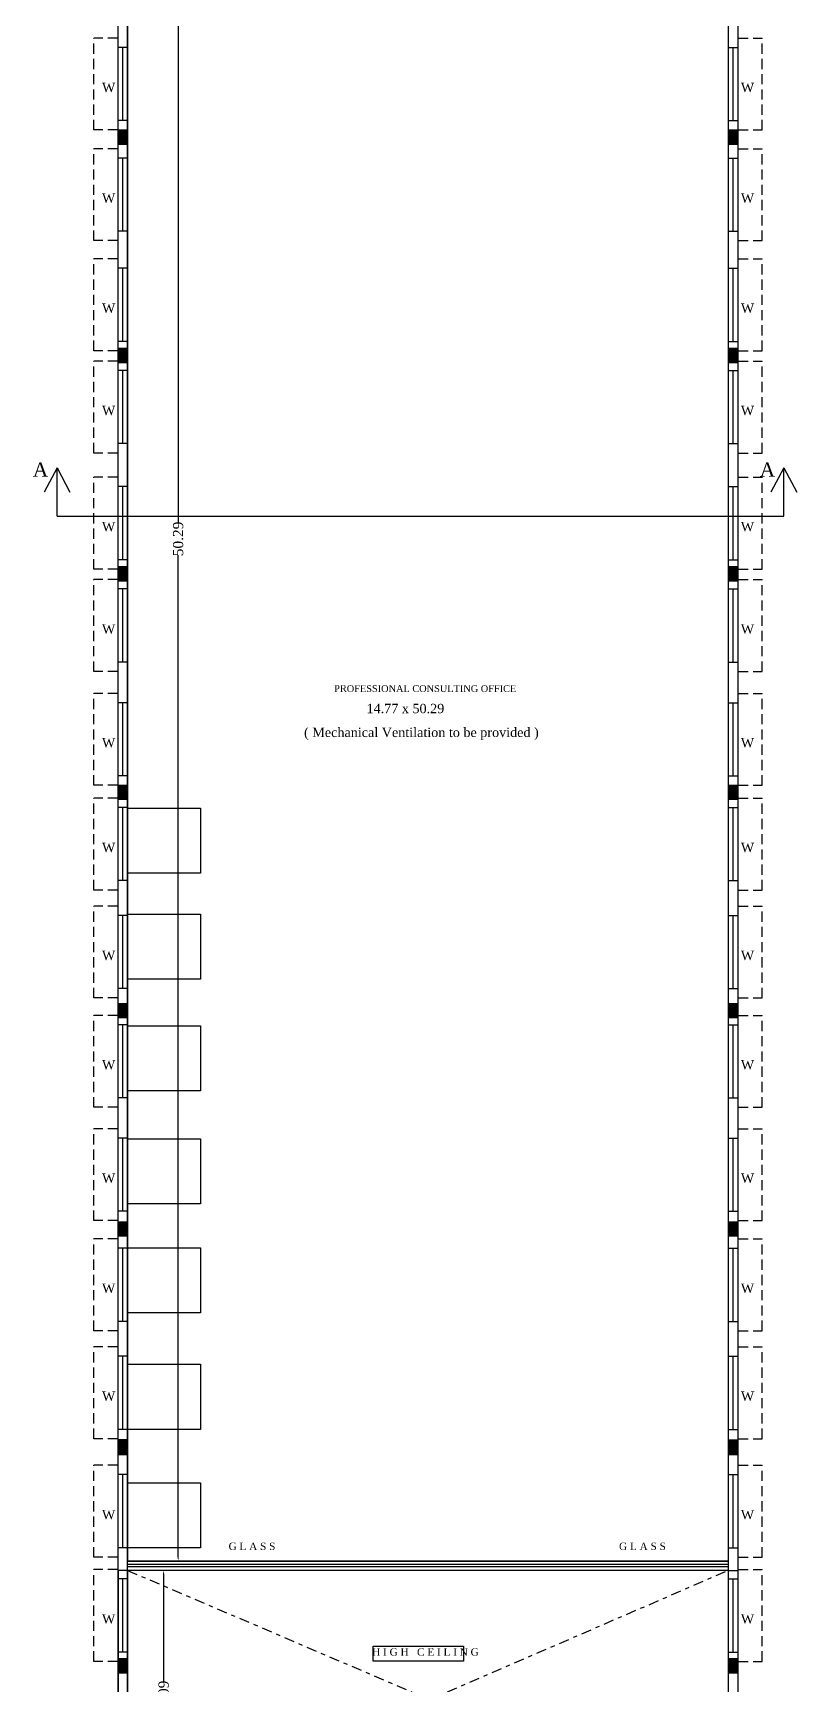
# Model space of a CAD drawing. Header units: metres. Extents: x 3520 to 17931, y 2599 to 6638.
# Drawn here: x 3570.66 to 3589.43, y 2629.42 to 2670.05 of the extents above; entities that cross this region are included whole.
import ezdxf

# ---------------------------------------------------------------- set-up
doc = ezdxf.new("R2010")
doc.units = ezdxf.units.M
doc.header["$MEASUREMENT"] = 0
doc.linetypes.add('DASHDOT2', pattern=[0.5, 0.25, -0.125, 0, -0.125])
doc.linetypes.add('DASHED2', pattern=[0.375, 0.25, -0.125])
for name, color, linetype in [('BLK_1_FLR_2_AC_ROOM_1', 7, 'Continuous'), ('BLK_1_FLR_2_BLT_UP_AREA', 7, 'Continuous'), ('BLK_1_FLR_2_BLT_UP_AREA_DEDUCT', 7, 'Continuous'), ('BLK_1_FLR_2_CARPET_AREA', 7, 'Continuous'), ('BLK_1_FLR_2_ROOM_1_LIGHT_VENTILATION_1', 7, 'Continuous'), ('BLK_1_FLR_2_ROOM_1_LIGHT_VENTILATION_2', 7, 'Continuous'), ('BLK_1_FLR_2_ROOM_1_LIGHT_VENTILATION_3', 7, 'Continuous'), ('BLK_1_FLR_2_ROOM_1_LIGHT_VENTILATION_4', 7, 'Continuous'), ('BLK_1_FLR_2_ROOM_1_LIGHT_VENTILATION_5', 7, 'Continuous'), ('BLK_1_FLR_2_ROOM_1_LIGHT_VENTILATION_6', 7, 'Continuous'), ('BLK_1_FLR_2_ROOM_1_LIGHT_VENTILATION_7', 7, 'Continuous')]:
    doc.layers.add(name, color=color, linetype=linetype)
doc.styles.add('ANAND', font='times.ttf')
doc.styles.get("Standard").update_dxf_attribs({"font": 'times.ttf'})
doc.dimstyles.new('STANDARD$0', dxfattribs={"dimtxt": 0.25, "dimasz": 0.1, "dimexe": 2, "dimexo": 2, "dimgap": 0, "dimtad": 0, "dimzin": 0, "dimdsep": 46, "dimtxsty": 'ANAND', "dimcen": 0.0625, "dimdle": 2.5, "dimse1": 1, "dimse2": 1, "dimclrd": 2, "dimclre": 9, "dimadec": 0, "dimazin": 0, "dimtfac": 1, "dimtix": 1, "dimtofl": 0, "dimtmove": 2, "dimatfit": 3, "dimldrblk": 'OBLIQUE', "dimfxl": 0, "dimtolj": 1, "dimtzin": 0, "dimarcsym": 0})

# ---------------------------------------------------------------- blocks, each defined once
blk = doc.blocks.new('*D42')
at = {"color": 2, "lineweight": -2}
for p, q in [((3573.869, 2632.137), (3573.869, 2629.499)), ((3573.869, 2626.247), (3573.869, 2628.885))]:
    blk.add_line(p, q, dxfattribs=at)
at = {"color": 2}
for points in [[(3573.852, 2632.137), (3573.885, 2632.137), (3573.869, 2632.237)], [(3573.852, 2626.247), (3573.885, 2626.247), (3573.869, 2626.147)]]:
    blk.add_solid(points, dxfattribs=at)
at = {"layer": 'Defpoints', "color": 0}
for p in [(3574.481, 2632.237), (3573.869, 2626.147), (3574.481, 2626.147)]:
    blk.add_point(p, dxfattribs=at)
at = {"color": 0, "insert": (3573.869, 2629.192), "char_height": 0.25, "attachment_point": 5, "rotation": 90, "style": 'ANAND'}
blk.add_mtext('\\A1;6.09', dxfattribs=at)
blk = doc.blocks.new('_Oblique')
at = {"color": 0, "linetype": 'ByBlock', "lineweight": -2}
blk.add_line((-0.5, -0.5), (0.5, 0.5), dxfattribs=at)
blk = doc.blocks.new('*D44')
at = {"color": 2, "lineweight": -2}
for p, q in [((3574.226, 2682.653), (3574.226, 2658.008)), ((3574.226, 2632.566), (3574.226, 2657.211))]:
    blk.add_line(p, q, dxfattribs=at)
at = {"color": 2}
for points in [[(3574.209, 2682.653), (3574.243, 2682.653), (3574.226, 2682.753)], [(3574.209, 2632.566), (3574.243, 2632.566), (3574.226, 2632.466)]]:
    blk.add_solid(points, dxfattribs=at)
at = {"layer": 'Defpoints', "color": 0}
for p in [(3575.741, 2682.753), (3574.226, 2632.466), (3575.741, 2632.466)]:
    blk.add_point(p, dxfattribs=at)
at = {"color": 0, "insert": (3574.226, 2657.609), "char_height": 0.25, "attachment_point": 5, "rotation": 90, "style": 'ANAND'}
blk.add_mtext('\\A1;50.29', dxfattribs=at)

msp = doc.modelspace()

# ---------------------------------------------------------------- hatches: boundary and pattern name
h = msp.add_hatch(color=256)
h.paths.add_polyline_path([(3572.978, 2667.684), (3572.864, 2667.684), (3572.864, 2667.417), (3572.978, 2667.417)])
h.paths.add_polyline_path([(3572.864, 2667.684), (3572.75, 2667.684), (3572.75, 2667.417), (3572.864, 2667.417)])
h.paths.add_polyline_path([(3572.978, 2667.417), (3572.864, 2667.417), (3572.864, 2667.303), (3572.978, 2667.303)])
h.paths.add_polyline_path([(3572.864, 2667.417), (3572.75, 2667.417), (3572.75, 2667.303), (3572.864, 2667.303)])
h = msp.add_hatch(color=256)
h.paths.add_polyline_path([(3587.981, 2667.684), (3587.866, 2667.684), (3587.866, 2667.417), (3587.981, 2667.417)])
h.paths.add_polyline_path([(3587.866, 2667.684), (3587.752, 2667.684), (3587.752, 2667.417), (3587.866, 2667.417)])
h.paths.add_polyline_path([(3587.981, 2667.417), (3587.866, 2667.417), (3587.866, 2667.303), (3587.981, 2667.303)])
h.paths.add_polyline_path([(3587.866, 2667.417), (3587.752, 2667.417), (3587.752, 2667.303), (3587.866, 2667.303)])
h = msp.add_hatch(color=256)
h.paths.add_polyline_path([(3572.978, 2662.312), (3572.864, 2662.312), (3572.864, 2662.045), (3572.978, 2662.045)])
h.paths.add_polyline_path([(3572.864, 2662.312), (3572.75, 2662.312), (3572.75, 2662.045), (3572.864, 2662.045)])
h.paths.add_polyline_path([(3572.978, 2662.045), (3572.864, 2662.045), (3572.864, 2661.931), (3572.978, 2661.931)])
h.paths.add_polyline_path([(3572.864, 2662.045), (3572.75, 2662.045), (3572.75, 2661.931), (3572.864, 2661.931)])
h = msp.add_hatch(color=256)
h.paths.add_polyline_path([(3587.981, 2662.312), (3587.866, 2662.312), (3587.866, 2662.045), (3587.981, 2662.045)])
h.paths.add_polyline_path([(3587.866, 2662.312), (3587.752, 2662.312), (3587.752, 2662.045), (3587.866, 2662.045)])
h.paths.add_polyline_path([(3587.981, 2662.045), (3587.866, 2662.045), (3587.866, 2661.931), (3587.981, 2661.931)])
h.paths.add_polyline_path([(3587.866, 2662.045), (3587.752, 2662.045), (3587.752, 2661.931), (3587.866, 2661.931)])
h = msp.add_hatch(color=256)
h.paths.add_polyline_path([(3572.978, 2656.94), (3572.864, 2656.94), (3572.864, 2656.673), (3572.978, 2656.673)])
h.paths.add_polyline_path([(3572.864, 2656.94), (3572.75, 2656.94), (3572.75, 2656.673), (3572.864, 2656.673)])
h.paths.add_polyline_path([(3572.978, 2656.673), (3572.864, 2656.673), (3572.864, 2656.559), (3572.978, 2656.559)])
h.paths.add_polyline_path([(3572.864, 2656.673), (3572.75, 2656.673), (3572.75, 2656.559), (3572.864, 2656.559)])
h = msp.add_hatch(color=256)
h.paths.add_polyline_path([(3587.981, 2656.94), (3587.866, 2656.94), (3587.866, 2656.673), (3587.981, 2656.673)])
h.paths.add_polyline_path([(3587.866, 2656.94), (3587.752, 2656.94), (3587.752, 2656.673), (3587.866, 2656.673)])
h.paths.add_polyline_path([(3587.981, 2656.673), (3587.866, 2656.673), (3587.866, 2656.559), (3587.981, 2656.559)])
h.paths.add_polyline_path([(3587.866, 2656.673), (3587.752, 2656.673), (3587.752, 2656.559), (3587.866, 2656.559)])
h = msp.add_hatch(color=256)
h.paths.add_polyline_path([(3572.978, 2651.568), (3572.864, 2651.568), (3572.864, 2651.301), (3572.978, 2651.301)])
h.paths.add_polyline_path([(3572.864, 2651.568), (3572.75, 2651.568), (3572.75, 2651.301), (3572.864, 2651.301)])
h.paths.add_polyline_path([(3572.978, 2651.301), (3572.864, 2651.301), (3572.864, 2651.187), (3572.978, 2651.187)])
h.paths.add_polyline_path([(3572.864, 2651.301), (3572.75, 2651.301), (3572.75, 2651.187), (3572.864, 2651.187)])
h = msp.add_hatch(color=256)
h.paths.add_polyline_path([(3587.981, 2651.568), (3587.866, 2651.568), (3587.866, 2651.301), (3587.981, 2651.301)])
h.paths.add_polyline_path([(3587.866, 2651.568), (3587.752, 2651.568), (3587.752, 2651.301), (3587.866, 2651.301)])
h.paths.add_polyline_path([(3587.981, 2651.301), (3587.866, 2651.301), (3587.866, 2651.187), (3587.981, 2651.187)])
h.paths.add_polyline_path([(3587.866, 2651.301), (3587.752, 2651.301), (3587.752, 2651.187), (3587.866, 2651.187)])
h = msp.add_hatch(color=256)
h.paths.add_polyline_path([(3572.978, 2646.195), (3572.864, 2646.195), (3572.864, 2645.929), (3572.978, 2645.929)])
h.paths.add_polyline_path([(3572.864, 2646.195), (3572.75, 2646.195), (3572.75, 2645.929), (3572.864, 2645.929)])
h.paths.add_polyline_path([(3572.978, 2645.929), (3572.864, 2645.929), (3572.864, 2645.815), (3572.978, 2645.815)])
h.paths.add_polyline_path([(3572.864, 2645.929), (3572.75, 2645.929), (3572.75, 2645.815), (3572.864, 2645.815)])
h = msp.add_hatch(color=256)
h.paths.add_polyline_path([(3587.981, 2646.195), (3587.866, 2646.195), (3587.866, 2645.929), (3587.981, 2645.929)])
h.paths.add_polyline_path([(3587.866, 2646.195), (3587.752, 2646.195), (3587.752, 2645.929), (3587.866, 2645.929)])
h.paths.add_polyline_path([(3587.981, 2645.929), (3587.866, 2645.929), (3587.866, 2645.815), (3587.981, 2645.815)])
h.paths.add_polyline_path([(3587.866, 2645.929), (3587.752, 2645.929), (3587.752, 2645.815), (3587.866, 2645.815)])
h = msp.add_hatch(color=256)
h.paths.add_polyline_path([(3572.978, 2640.823), (3572.864, 2640.823), (3572.864, 2640.557), (3572.978, 2640.557)])
h.paths.add_polyline_path([(3572.864, 2640.823), (3572.75, 2640.823), (3572.75, 2640.557), (3572.864, 2640.557)])
h.paths.add_polyline_path([(3572.978, 2640.557), (3572.864, 2640.557), (3572.864, 2640.443), (3572.978, 2640.443)])
h.paths.add_polyline_path([(3572.864, 2640.557), (3572.75, 2640.557), (3572.75, 2640.443), (3572.864, 2640.443)])
h = msp.add_hatch(color=256)
h.paths.add_polyline_path([(3587.981, 2640.823), (3587.866, 2640.823), (3587.866, 2640.557), (3587.981, 2640.557)])
h.paths.add_polyline_path([(3587.866, 2640.823), (3587.752, 2640.823), (3587.752, 2640.557), (3587.866, 2640.557)])
h.paths.add_polyline_path([(3587.981, 2640.557), (3587.866, 2640.557), (3587.866, 2640.443), (3587.981, 2640.443)])
h.paths.add_polyline_path([(3587.866, 2640.557), (3587.752, 2640.557), (3587.752, 2640.443), (3587.866, 2640.443)])
h = msp.add_hatch(color=256)
h.paths.add_polyline_path([(3572.978, 2635.451), (3572.864, 2635.451), (3572.864, 2635.185), (3572.978, 2635.185)])
h.paths.add_polyline_path([(3572.864, 2635.451), (3572.75, 2635.451), (3572.75, 2635.185), (3572.864, 2635.185)])
h.paths.add_polyline_path([(3572.978, 2635.185), (3572.864, 2635.185), (3572.864, 2635.07), (3572.978, 2635.07)])
h.paths.add_polyline_path([(3572.864, 2635.185), (3572.75, 2635.185), (3572.75, 2635.07), (3572.864, 2635.07)])
h = msp.add_hatch(color=256)
h.paths.add_polyline_path([(3587.981, 2635.451), (3587.867, 2635.451), (3587.867, 2635.185), (3587.981, 2635.185)])
h.paths.add_polyline_path([(3587.867, 2635.451), (3587.752, 2635.451), (3587.752, 2635.185), (3587.867, 2635.185)])
h.paths.add_polyline_path([(3587.981, 2635.185), (3587.867, 2635.185), (3587.867, 2635.07), (3587.981, 2635.07)])
h.paths.add_polyline_path([(3587.867, 2635.185), (3587.752, 2635.185), (3587.752, 2635.07), (3587.867, 2635.07)])
h = msp.add_hatch(color=256)
h.paths.add_polyline_path([(3572.978, 2630.079), (3572.864, 2630.079), (3572.864, 2629.813), (3572.978, 2629.813)])
h.paths.add_polyline_path([(3572.864, 2630.079), (3572.75, 2630.079), (3572.75, 2629.813), (3572.864, 2629.813)])
h.paths.add_polyline_path([(3572.978, 2629.813), (3572.864, 2629.813), (3572.864, 2629.698), (3572.978, 2629.698)])
h.paths.add_polyline_path([(3572.864, 2629.813), (3572.75, 2629.813), (3572.75, 2629.698), (3572.864, 2629.698)])
h = msp.add_hatch(color=256)
h.paths.add_polyline_path([(3572.978, 2630.079), (3572.864, 2630.079), (3572.864, 2629.812), (3572.978, 2629.812)])
h.paths.add_polyline_path([(3572.864, 2630.079), (3572.75, 2630.079), (3572.75, 2629.812), (3572.864, 2629.812)])
h.paths.add_polyline_path([(3572.978, 2629.812), (3572.864, 2629.812), (3572.864, 2629.698), (3572.978, 2629.698)])
h.paths.add_polyline_path([(3572.864, 2629.812), (3572.75, 2629.812), (3572.75, 2629.698), (3572.864, 2629.698)])
h = msp.add_hatch(color=256)
h.paths.add_polyline_path([(3587.981, 2630.079), (3587.867, 2630.079), (3587.867, 2629.813), (3587.981, 2629.813)])
h.paths.add_polyline_path([(3587.867, 2630.079), (3587.752, 2630.079), (3587.752, 2629.813), (3587.867, 2629.813)])
h.paths.add_polyline_path([(3587.981, 2629.813), (3587.867, 2629.813), (3587.867, 2629.698), (3587.981, 2629.698)])
h.paths.add_polyline_path([(3587.867, 2629.813), (3587.752, 2629.813), (3587.752, 2629.698), (3587.867, 2629.698)])

# ---------------------------------------------------------------- linework, layer by layer
for p, q in [((3572.75, 2632.237), (3572.75, 2685.621)), ((3572.978, 2632.237), (3572.978, 2685.393)), ((3587.981, 2685.621), (3587.981, 2632.237)), ((3587.752, 2632.237), (3587.752, 2679.072)), ((3587.752, 2632.238), (3587.752, 2679.072)), ((3572.978, 2669.699), (3572.75, 2669.699)), ((3572.864, 2667.899), (3572.864, 2669.699)), ((3587.752, 2669.699), (3587.981, 2669.699)), ((3587.866, 2667.899), (3587.866, 2669.699)), ((3572.978, 2667.899), (3572.75, 2667.899)), ((3587.752, 2667.899), (3587.981, 2667.899)), ((3572.978, 2666.978), (3572.75, 2666.978)), ((3572.864, 2665.178), (3572.864, 2666.978)), ((3587.752, 2666.978), (3587.981, 2666.978)), ((3587.866, 2665.178), (3587.866, 2666.978)), ((3572.978, 2665.178), (3572.75, 2665.178)), ((3587.752, 2665.178), (3587.981, 2665.178)), ((3572.978, 2664.27), (3572.75, 2664.27)), ((3572.864, 2662.47), (3572.864, 2664.27)), ((3587.752, 2664.27), (3587.981, 2664.27)), ((3587.866, 2662.47), (3587.866, 2664.27)), ((3572.978, 2662.47), (3572.75, 2662.47)), ((3587.752, 2662.47), (3587.981, 2662.47)), ((3572.978, 2661.753), (3572.75, 2661.753)), ((3572.864, 2659.953), (3572.864, 2661.753)), ((3587.752, 2661.753), (3587.981, 2661.753)), ((3587.866, 2659.953), (3587.866, 2661.753)), ((3572.978, 2659.953), (3572.75, 2659.953)), ((3587.752, 2659.953), (3587.981, 2659.953)), ((3571.248, 2659.359), (3570.929, 2658.761)), ((3571.248, 2658.167), (3571.248, 2659.359)), ((3571.248, 2659.359), (3571.567, 2658.761)), ((3589.114, 2659.359), (3588.795, 2658.761)), ((3589.114, 2658.167), (3589.114, 2659.359)), ((3589.114, 2659.359), (3589.433, 2658.761)), ((3572.978, 2658.895), (3572.75, 2658.895)), ((3572.864, 2657.095), (3572.864, 2658.895)), ((3587.752, 2658.895), (3587.981, 2658.895)), ((3587.866, 2657.095), (3587.866, 2658.895)), ((3571.248, 2658.167), (3589.114, 2658.167)), ((3572.978, 2657.095), (3572.75, 2657.095)), ((3587.752, 2657.095), (3587.981, 2657.095)), ((3572.978, 2656.378), (3572.75, 2656.378)), ((3572.864, 2654.578), (3572.864, 2656.378)), ((3587.752, 2656.378), (3587.981, 2656.378)), ((3587.866, 2654.578), (3587.866, 2656.378)), ((3572.978, 2654.578), (3572.75, 2654.578)), ((3587.752, 2654.578), (3587.981, 2654.578)), ((3572.978, 2653.58), (3572.75, 2653.58)), ((3572.864, 2651.78), (3572.864, 2653.58)), ((3587.752, 2653.58), (3587.981, 2653.58)), ((3587.866, 2651.78), (3587.866, 2653.58)), ((3572.978, 2651.78), (3572.75, 2651.78)), ((3587.752, 2651.78), (3587.981, 2651.78)), ((3572.978, 2651.003), (3572.75, 2651.003)), ((3572.864, 2649.203), (3572.864, 2651.003)), ((3587.752, 2651.003), (3587.981, 2651.003)), ((3587.866, 2649.203), (3587.866, 2651.003)), ((3572.978, 2649.203), (3572.75, 2649.203)), ((3587.752, 2649.203), (3587.981, 2649.203)), ((3572.978, 2648.348), (3572.75, 2648.348)), ((3572.864, 2646.548), (3572.864, 2648.348)), ((3587.752, 2648.348), (3587.981, 2648.348)), ((3587.866, 2646.548), (3587.866, 2648.348)), ((3572.978, 2646.548), (3572.75, 2646.548)), ((3587.752, 2646.548), (3587.981, 2646.548)), ((3572.978, 2645.658), (3572.75, 2645.658)), ((3572.864, 2643.858), (3572.864, 2645.658)), ((3587.752, 2645.658), (3587.981, 2645.658)), ((3587.866, 2643.858), (3587.866, 2645.658)), ((3572.978, 2643.858), (3572.75, 2643.858)), ((3587.752, 2643.858), (3587.981, 2643.858)), ((3572.978, 2642.869), (3572.75, 2642.869)), ((3572.864, 2641.069), (3572.864, 2642.869)), ((3587.752, 2642.869), (3587.981, 2642.869)), ((3587.866, 2641.069), (3587.866, 2642.869)), ((3572.978, 2641.069), (3572.75, 2641.069)), ((3587.752, 2641.069), (3587.981, 2641.069)), ((3572.978, 2640.16), (3572.75, 2640.16)), ((3572.864, 2638.36), (3572.864, 2640.16)), ((3587.752, 2640.16), (3587.981, 2640.16)), ((3587.866, 2638.36), (3587.866, 2640.16)), ((3572.978, 2638.36), (3572.75, 2638.36)), ((3587.752, 2638.36), (3587.981, 2638.36)), ((3572.978, 2637.505), (3572.75, 2637.505)), ((3572.864, 2635.705), (3572.864, 2637.505)), ((3587.752, 2637.505), (3587.981, 2637.505)), ((3587.866, 2635.705), (3587.866, 2637.505)), ((3572.978, 2635.705), (3572.75, 2635.705)), ((3587.752, 2635.705), (3587.981, 2635.705)), ((3572.978, 2635.451), (3572.75, 2635.451)), ((3572.978, 2635.451), (3572.75, 2635.451)), ((3572.978, 2635.451), (3572.75, 2635.451)), ((3587.752, 2635.451), (3587.981, 2635.451)), ((3587.752, 2635.451), (3587.981, 2635.451)), ((3572.978, 2634.591), (3572.75, 2634.591)), ((3572.864, 2632.791), (3572.864, 2634.591)), ((3587.752, 2634.591), (3587.981, 2634.591)), ((3587.866, 2632.791), (3587.866, 2634.591)), ((3572.978, 2632.791), (3572.75, 2632.791)), ((3587.752, 2632.466), (3572.978, 2632.466)), ((3587.752, 2632.791), (3587.981, 2632.791)), ((3572.978, 2632.237), (3572.75, 2632.237)), ((3572.75, 2632.237), (3572.75, 2625.917)), ((3572.978, 2632.237), (3572.75, 2632.237)), ((3572.978, 2632.237), (3572.75, 2632.237)), ((3587.752, 2632.377), (3572.978, 2632.377)), ((3587.752, 2632.326), (3572.978, 2632.326)), ((3587.752, 2632.237), (3572.978, 2632.237)), ((3572.978, 2625.917), (3572.978, 2632.237)), ((3587.752, 2632.237), (3587.981, 2632.237)), ((3587.752, 2625.917), (3587.752, 2632.237)), ((3587.752, 2632.237), (3587.981, 2632.237)), ((3587.981, 2632.237), (3587.981, 2625.917)), ((3572.978, 2632.026), (3572.75, 2632.026)), ((3572.864, 2630.226), (3572.864, 2632.026)), ((3587.752, 2632.026), (3587.981, 2632.026)), ((3587.866, 2630.226), (3587.866, 2632.026)), ((3572.978, 2630.226), (3572.75, 2630.226)), ((3587.752, 2630.226), (3587.981, 2630.226))]:
    msp.add_line(p, q)
at = {"linetype": 'DASHED2'}
for p, q in [((3572.15, 2667.669), (3572.15, 2669.929)), ((3572.75, 2669.929), (3572.15, 2669.929)), ((3587.981, 2669.929), (3588.581, 2669.929)), ((3588.581, 2667.669), (3588.581, 2669.929)), ((3572.75, 2667.669), (3572.15, 2667.669)), ((3587.981, 2667.669), (3588.581, 2667.669)), ((3572.15, 2664.948), (3572.15, 2667.208)), ((3572.75, 2667.208), (3572.15, 2667.208)), ((3587.981, 2667.208), (3588.581, 2667.208)), ((3588.581, 2664.948), (3588.581, 2667.208)), ((3572.75, 2664.948), (3572.15, 2664.948)), ((3587.981, 2664.948), (3588.581, 2664.948)), ((3572.15, 2662.24), (3572.15, 2664.5)), ((3572.75, 2664.5), (3572.15, 2664.5)), ((3587.981, 2664.5), (3588.581, 2664.5)), ((3588.581, 2662.24), (3588.581, 2664.5)), ((3572.75, 2662.24), (3572.15, 2662.24)), ((3587.981, 2662.24), (3588.581, 2662.24)), ((3572.15, 2659.723), (3572.15, 2661.983)), ((3572.75, 2661.983), (3572.15, 2661.983)), ((3587.981, 2661.983), (3588.581, 2661.983)), ((3588.581, 2659.723), (3588.581, 2661.983)), ((3572.75, 2659.723), (3572.15, 2659.723)), ((3587.981, 2659.723), (3588.581, 2659.723)), ((3572.15, 2656.865), (3572.15, 2659.125)), ((3572.75, 2659.125), (3572.15, 2659.125)), ((3587.981, 2659.125), (3588.581, 2659.125)), ((3588.581, 2656.865), (3588.581, 2659.125)), ((3572.75, 2656.865), (3572.15, 2656.865)), ((3587.981, 2656.865), (3588.581, 2656.865)), ((3572.15, 2654.348), (3572.15, 2656.608)), ((3572.75, 2656.608), (3572.15, 2656.608)), ((3587.981, 2656.608), (3588.581, 2656.608)), ((3588.581, 2654.348), (3588.581, 2656.608)), ((3572.75, 2654.348), (3572.15, 2654.348)), ((3587.981, 2654.348), (3588.581, 2654.348)), ((3572.15, 2651.55), (3572.15, 2653.81)), ((3572.75, 2653.81), (3572.15, 2653.81)), ((3587.981, 2653.81), (3588.581, 2653.81)), ((3588.581, 2651.55), (3588.581, 2653.81)), ((3572.75, 2651.55), (3572.15, 2651.55)), ((3587.981, 2651.55), (3588.581, 2651.55)), ((3572.15, 2648.973), (3572.15, 2651.233)), ((3572.75, 2651.233), (3572.15, 2651.233)), ((3587.981, 2651.233), (3588.581, 2651.233)), ((3588.581, 2648.973), (3588.581, 2651.233)), ((3572.75, 2648.973), (3572.15, 2648.973)), ((3587.981, 2648.973), (3588.581, 2648.973)), ((3572.15, 2646.318), (3572.15, 2648.578)), ((3572.75, 2648.578), (3572.15, 2648.578)), ((3587.981, 2648.578), (3588.581, 2648.578)), ((3588.581, 2646.318), (3588.581, 2648.578)), ((3572.75, 2646.318), (3572.15, 2646.318)), ((3587.981, 2646.318), (3588.581, 2646.318)), ((3572.15, 2643.628), (3572.15, 2645.888)), ((3572.75, 2645.888), (3572.15, 2645.888)), ((3587.981, 2645.888), (3588.581, 2645.888)), ((3588.581, 2643.628), (3588.581, 2645.888)), ((3572.75, 2643.628), (3572.15, 2643.628)), ((3587.981, 2643.628), (3588.581, 2643.628)), ((3572.15, 2640.839), (3572.15, 2643.099)), ((3572.75, 2643.099), (3572.15, 2643.099)), ((3587.981, 2643.099), (3588.581, 2643.099)), ((3588.581, 2640.839), (3588.581, 2643.099)), ((3572.75, 2640.839), (3572.15, 2640.839)), ((3587.981, 2640.839), (3588.581, 2640.839)), ((3572.15, 2638.13), (3572.15, 2640.39)), ((3572.75, 2640.39), (3572.15, 2640.39)), ((3587.981, 2640.39), (3588.581, 2640.39)), ((3588.581, 2638.13), (3588.581, 2640.39)), ((3572.75, 2638.13), (3572.15, 2638.13)), ((3572.15, 2635.475), (3572.15, 2637.735)), ((3572.75, 2637.735), (3572.15, 2637.735)), ((3587.981, 2638.13), (3588.581, 2638.13)), ((3587.981, 2637.735), (3588.581, 2637.735)), ((3588.581, 2635.475), (3588.581, 2637.735)), ((3572.75, 2635.475), (3572.15, 2635.475)), ((3587.981, 2635.475), (3588.581, 2635.475)), ((3572.15, 2632.561), (3572.15, 2634.821)), ((3572.75, 2634.821), (3572.15, 2634.821)), ((3587.981, 2634.821), (3588.581, 2634.821)), ((3588.581, 2632.561), (3588.581, 2634.821)), ((3572.75, 2632.561), (3572.15, 2632.561)), ((3587.981, 2632.561), (3588.581, 2632.561)), ((3572.15, 2629.996), (3572.15, 2632.256)), ((3572.75, 2632.256), (3572.15, 2632.256)), ((3587.981, 2632.256), (3588.581, 2632.256)), ((3588.581, 2629.996), (3588.581, 2632.256)), ((3572.75, 2629.996), (3572.15, 2629.996)), ((3587.981, 2629.996), (3588.581, 2629.996))]:
    msp.add_line(p, q, dxfattribs=at)
at = {"linetype": 'DASHDOT2'}
for p, q in [((3572.978, 2632.237), (3587.6, 2625.982)), ((3573.131, 2625.917), (3587.752, 2632.237))]:
    msp.add_line(p, q, dxfattribs=at)
msp.add_lwpolyline([(3579.019, 2630.374), (3581.24, 2630.374), (3581.24, 2630.001), (3579.019, 2630.001)], close=True)
at = {"layer": 'BLK_1_FLR_2_AC_ROOM_1', "color": 2}
msp.add_lwpolyline([(3587.752, 2672.623), (3572.978, 2672.623), (3572.978, 2632.466), (3587.752, 2632.466)], close=True, dxfattribs=at)
at = {"layer": 'BLK_1_FLR_2_BLT_UP_AREA', "color": 18}
msp.add_lwpolyline([(3587.981, 2625.917), (3572.75, 2625.917), (3572.75, 2685.621), (3587.981, 2685.621)], close=True, dxfattribs=at)
at = {"layer": 'BLK_1_FLR_2_BLT_UP_AREA_DEDUCT', "color": 18}
msp.add_lwpolyline([(3572.978, 2626.147), (3587.752, 2626.147), (3587.752, 2632.237), (3572.978, 2632.237)], close=True, dxfattribs=at)
at = {"layer": 'BLK_1_FLR_2_CARPET_AREA', "color": 18}
msp.add_lwpolyline([(3587.752, 2672.623), (3572.978, 2672.623), (3572.978, 2632.466), (3587.752, 2632.466)], close=True, dxfattribs=at)
at = {"layer": 'BLK_1_FLR_2_ROOM_1_LIGHT_VENTILATION_1', "color": 2}
msp.add_lwpolyline([(3572.978, 2634.391), (3574.778, 2634.391), (3574.778, 2632.791), (3572.978, 2632.791)], close=True, dxfattribs=at)
at = {"layer": 'BLK_1_FLR_2_ROOM_1_LIGHT_VENTILATION_2', "color": 2}
msp.add_lwpolyline([(3572.978, 2637.305), (3574.778, 2637.305), (3574.778, 2635.705), (3572.978, 2635.705)], close=True, dxfattribs=at)
at = {"layer": 'BLK_1_FLR_2_ROOM_1_LIGHT_VENTILATION_3', "color": 2}
msp.add_lwpolyline([(3572.978, 2640.171), (3574.778, 2640.171), (3574.778, 2638.571), (3572.978, 2638.571)], close=True, dxfattribs=at)
at = {"layer": 'BLK_1_FLR_2_ROOM_1_LIGHT_VENTILATION_4', "color": 2}
msp.add_lwpolyline([(3572.978, 2642.849), (3574.778, 2642.849), (3574.778, 2641.249), (3572.978, 2641.249)], close=True, dxfattribs=at)
at = {"layer": 'BLK_1_FLR_2_ROOM_1_LIGHT_VENTILATION_5', "color": 2}
msp.add_lwpolyline([(3572.978, 2645.629), (3574.778, 2645.629), (3574.778, 2644.029), (3572.978, 2644.029)], close=True, dxfattribs=at)
at = {"layer": 'BLK_1_FLR_2_ROOM_1_LIGHT_VENTILATION_6', "color": 2}
msp.add_lwpolyline([(3572.978, 2648.382), (3574.778, 2648.382), (3574.778, 2646.782), (3572.978, 2646.782)], close=True, dxfattribs=at)
at = {"layer": 'BLK_1_FLR_2_ROOM_1_LIGHT_VENTILATION_7', "color": 2}
msp.add_lwpolyline([(3572.978, 2650.985), (3574.778, 2650.985), (3574.778, 2649.385), (3572.978, 2649.385)], close=True, dxfattribs=at)

# ---------------------------------------------------------------- texts
for s, height, p in [('W', 0.23, (3572.353, 2668.601)), ('W', 0.23, (3572.353, 2665.88)), ('W', 0.23, (3572.353, 2663.172)), ('W', 0.23, (3572.353, 2660.655)), ('A', 0.345, (3570.655, 2659.143)), ('A', 0.345, (3588.52, 2659.143)), ('W', 0.23, (3572.353, 2657.797)), ('W', 0.23, (3572.353, 2655.28)), ('PROFESSIONAL CONSULTING OFFICE', 0.16769, (3578.06, 2653.844)), ('14.77 x 50.29', 0.23, (3578.855, 2653.323)), ('( Mechanical Ventilation to be provided )', 0.23, (3577.32, 2652.736)), ('W', 0.23, (3572.353, 2652.482)), ('W', 0.23, (3572.353, 2649.905)), ('W', 0.23, (3572.353, 2647.25)), ('W', 0.23, (3572.353, 2644.56)), ('W', 0.23, (3572.353, 2641.771)), ('W', 0.23, (3572.353, 2639.062)), ('W', 0.23, (3572.353, 2636.407)), ('W', 0.23, (3572.353, 2633.493)), ('W', 0.23, (3572.353, 2630.928))]:
    msp.add_text(s, height=height).set_placement(p)
for p in [(3588.055, 2668.601), (3588.055, 2665.88), (3588.055, 2663.172), (3588.055, 2660.655), (3588.055, 2657.797), (3588.055, 2655.28), (3588.055, 2652.482), (3588.055, 2649.905), (3588.055, 2647.25), (3588.055, 2644.56), (3588.055, 2641.771), (3588.055, 2639.062), (3588.055, 2636.407), (3588.055, 2633.493), (3588.055, 2630.928)]:
    msp.add_text('W', height=0.23, rotation=360).set_placement(p)
at = {"width": 2.94966}
for s, insert, char_height, attachment_point in [('{\\W6.86439;  }G L A S S', (3574.519, 2632.919), 0.18255, 1), ('G L A S S', (3586.211, 2632.919), 0.1826, 3), ('H I G H   C E I L I N G', (3581.613, 2630.319), 0.18255, 3)]:
    msp.add_mtext(s, dxfattribs=dict(at, insert=insert, char_height=char_height, attachment_point=attachment_point))

# ---------------------------------------------------------------- dimensions: what is measured, and where the dimension line sits
for base, p1, p2, picture, middle in [((3574.226, 2632.466), (3575.741, 2682.753), (3575.741, 2632.466), '*D44', (3574.226, 2657.609)), ((3573.869, 2626.147), (3574.481, 2632.237), (3574.481, 2626.147), '*D42', (3573.869, 2629.192))]:
    dim = msp.add_linear_dim(base=base, p1=p1, p2=p2, angle=90, dimstyle='STANDARD$0', override={"dimfxl": 3, "dimfxlon": 1})
    dim.commit()
    dim.dimension.update_dxf_attribs({"geometry": picture, "text_midpoint": middle})

doc.saveas('drawing.dxf')
